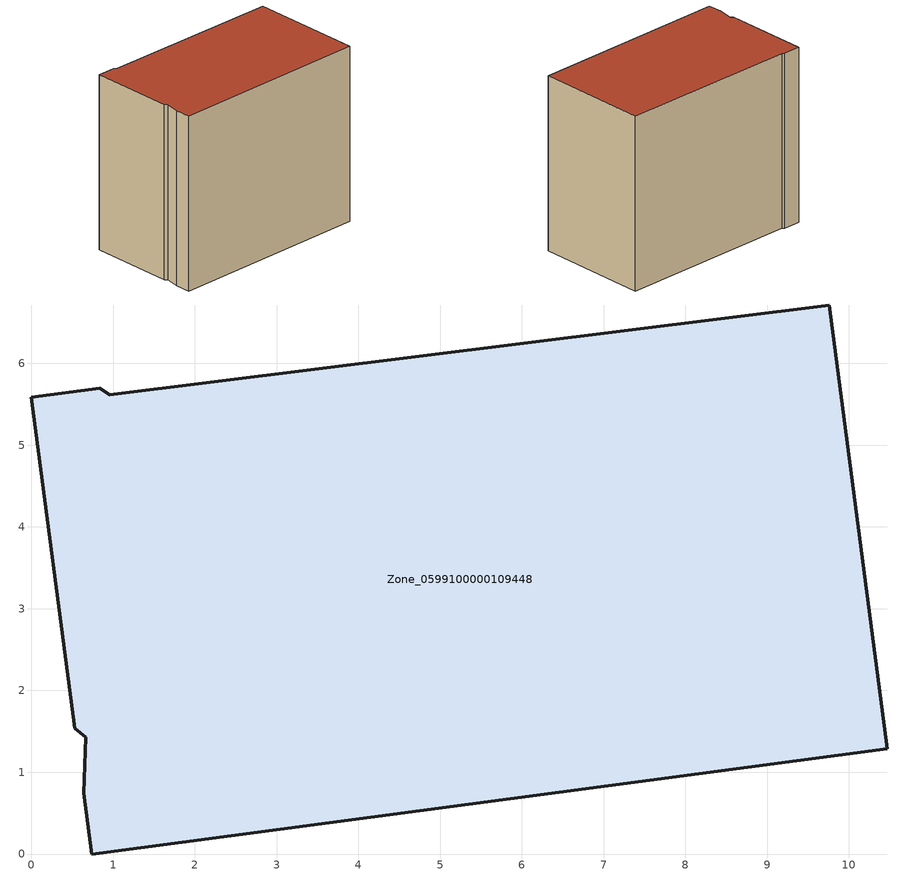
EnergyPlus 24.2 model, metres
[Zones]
Zone_0599100000109448
 floor ground (C_G): 0.64,0.74 0.67,1.43 0.54,1.54 0,5.58 0.84,5.7 0.96,5.62 9.76,6.71 10.47,1.28 0.74,0 z0
 wall outside (C_F): 0.84,5.7 0,5.58 0.54,1.54 0.67,1.43 0.64,0.74 0.74,0 10.47,1.28 9.76,6.71 0.96,5.62 0.84,5.7 z0:8.57
 roof outside (C_R): 0.67,1.43 0.64,0.74 0.74,0 10.47,1.28 9.76,6.71 0.96,5.62 0.84,5.7 0,5.58 0.54,1.54 z8.57
[BUILDING]
Pand.0599100000109448: North Axis=0; Terrain=City; Loads Convergence Tolerance Value=0.04; Temperature Convergence Tolerance Value=0.4; Solar Distribution=FullExterior; Maximum Number of Warmup Days=25; Minimum Number of Warmup Days=1
[Site:Location]
Rotterdam.The.Hague.AP_ZH_NLD Design_Conditions: Latitude=51.96; Longitude=4.45; Time Zone=1; Elevation=-4.5
[SITE:GROUNDTEMPERATURE:BUILDINGSURFACE]
18, 18, 18, 18, 18, 18, 18, 18, 18, 18, 18, 18
[MATERIAL] Thermal Absorptance=0.9; Solar Absorptance=0.7; Visible Absorptance=0.7
Name | Roughness | Thickness | Conductivity | Density | Specific Heat
G.TC.1992-2005 | MediumSmooth | 0.15 | 0.06 | 540 | 1210
F.TC.1992-2005 | Rough | 0.3 | 0.12 | 1920 | 840
R.TC.1992-2005 | MediumRough | 0.2 | 0.08 | 1500 | 1000
[CONSTRUCTION]
C_G: G.TC.1992-2005
C_F: F.TC.1992-2005
C_R: R.TC.1992-2005
[ZONE]
Zone_0599100000109448: Type=1; Multiplier=1; Ceiling Height=Autocalculate; Volume=Autocalculate; Floor Area=autocalculate; Part of Total Floor Area=Yes
[ZONEINFILTRATION:DESIGNFLOWRATE]
Infil_Zone_0599100000109448: Zone or ZoneList or Space or SpaceList=Zone_0599100000109448; Schedule=AlwaysOn; Design Flow Rate Calculation Method=Flow/Area; Flow Rate per Floor Area=0.0015; Constant Term Coefficient=1; Temperature Term Coefficient=0; Velocity Term Coefficient=0; Velocity Squared Term Coefficient=0
[HVACTEMPLATE:ZONE:IDEALLOADSAIRSYSTEM]
Zone_0599100000109448: Maximum Heating Supply Air Temperature=50; Minimum Cooling Supply Air Temperature=13; Maximum Heating Supply Air Humidity Ratio=0.0156; Minimum Cooling Supply Air Humidity Ratio=0.0077; Heating Limit=NoLimit; Cooling Limit=NoLimit; Dehumidification Control Type=ConstantSensibleHeatRatio; Cooling Sensible Heat Ratio=0.7; Dehumidification Setpoint=60; Humidification Control Type=None; Humidification Setpoint=30; Outdoor Air Method=None; Outdoor Air Flow Rate per Person=0.00944; Outdoor Air Flow Rate per Zone Floor Area=0; Outdoor Air Flow Rate per Zone=0; Demand Controlled Ventilation Type=None; Outdoor Air Economizer Type=NoEconomizer; Heat Recovery Type=None; Sensible Heat Recovery Effectiveness=0.7; Latent Heat Recovery Effectiveness=0.65
[ZONECONTROL:THERMOSTAT]
ThermostatControl_Zone_0599100000109448: Zone or ZoneList=Zone_0599100000109448; Control Type Schedule=DualSetpointControlType; Control 1=Thermostat_Zone_0599100000109448; Temperature Difference Between Cutout And Setpoint=0
[THERMOSTATSETPOINT:DUALSETPOINT]
Thermostat_Zone_0599100000109448: Heating Setpoint Temperature Schedule=HeatingSetpoint_Zone_0599100000109448; Cooling Setpoint Temperature Schedule=CoolingSetpoint_Zone_0599100000109448
[SCHEDULE:COMPACT]
HeatingSetpoint_Zone_0599100000109448: Through: 12/31, For: AllDays, Until: 24:00, 21
CoolingSetpoint_Zone_0599100000109448: Through: 12/31, For: AllDays, Until: 24:00, 24
DualSetpointControlType: Through: 12/31, For: AllDays, Until: 24:00, 4
AlwaysOn: Through: 12/31, For: AllDays, Until: 24:00, 1
